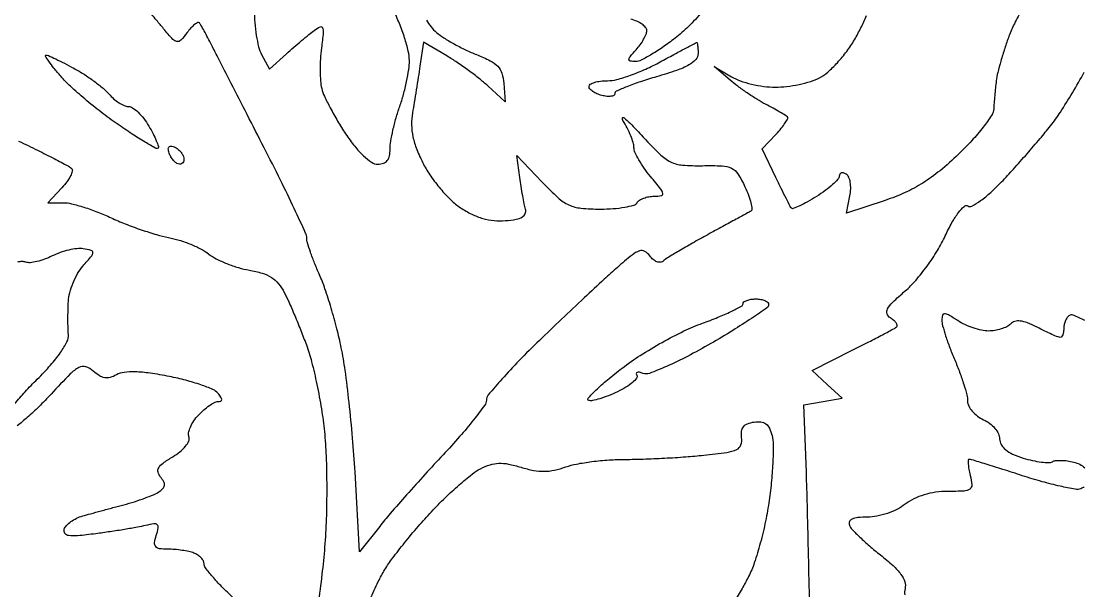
# Model space of a CAD drawing. Extents: x 0 to 102, y 0 to 135.
# Drawn here: x 80.16 to 94.14, y 66.54 to 74.05 of the extents above; entities that cross this region are included whole.
import ezdxf

# ---------------------------------------------------------------- set-up
doc = ezdxf.new("R2010")
doc.units = 0
doc.header["$MEASUREMENT"] = 0

msp = doc.modelspace()

# ---------------------------------------------------------------- linework, layer by layer
for points in [[(85.501252, 74.060941, 0.039065), (85.562121, 73.974658, 0.042582), (85.634091, 73.901554, 0.035143), (85.730053, 73.830428, 0.015122), (85.866999, 73.748832, 0.014876), (86.018634, 73.670399, 0.019036), (86.162841, 73.607803, -0.0242), (86.341429, 73.528082, -0.086129), (86.441534, 73.453537, -0.11326), (86.495868, 73.361507, -0.059057), (86.521133, 73.229992), (86.538766, 72.984883), (86.309633, 73.195377, 0.017963), (86.199797, 73.289232, 0.009482), (86.057263, 73.398086, 0.009423), (85.906979, 73.504112, 0.014353), (85.772263, 73.589865), (85.464026, 73.773859), (85.415959, 73.45528, -0.001306), (85.393929, 73.311812, -0.000808), (85.367325, 73.143303, -0.00081), (85.340506, 72.976934, -0.001458), (85.317894, 72.8406, 0.045587), (85.305702, 72.680838, 0.049048), (85.323325, 72.525499, 0.042537), (85.374085, 72.359055, 0.023169), (85.462698, 72.164483, 0.03372), (85.558713, 72.004704, 0.02385), (85.686465, 71.838803, 0.024184), (85.824441, 71.691365, 0.04591), (85.950906, 71.589426, 0.033508), (86.099264, 71.504546, 0.043358), (86.245635, 71.448442, 0.045767), (86.392705, 71.420478, 0.045136), (86.543106, 71.419543, 0.022626), (86.683736, 71.43782, 0.087196), (86.766229, 71.467787, 0.171384), (86.804151, 71.512002, 0.160429), (86.807212, 71.5716, -0.017624), (86.791246, 71.639304, -0.004902), (86.771026, 71.74644, -0.004942), (86.750515, 71.868228, -0.005167), (86.732737, 71.988601), (86.692951, 72.278703), (87.029276, 71.925151, 0.017703), (87.237161, 71.721562, 0.077113), (87.380345, 71.626595, 0.084451), (87.53914, 71.583806, 0.023681), (87.796708, 71.5716, 0.018265), (87.965638, 71.577773, 0.025057), (88.116536, 71.596451, 0.023487), (88.235962, 71.623185, 0.189737), (88.2801, 71.6562, -0.115102), (88.312392, 71.688662, -0.049473), (88.367472, 71.715949, -0.045409), (88.434544, 71.734536, -0.044927), (88.504113, 71.7408, 0.043167), (88.598218, 71.74894, 0.416315), (88.618972, 71.778682, 0.124893), (88.593124, 71.835307, 0.005694), (88.45682, 72.001091, -0.021277), (88.372982, 72.109796, -0.023931), (88.302137, 72.221166, -0.024137), (88.251533, 72.320677, -0.105938), (88.2378, 72.384767, 0.075588), (88.228268, 72.447461, 0.022149), (88.195126, 72.539375, 0.021701), (88.14813, 72.640839, 0.021714), (88.092525, 72.737827, -0.186182), (88.085904, 72.771203, -0.567), (88.102676, 72.777649, -0.033062), (88.191177, 72.698319, -0.007358), (88.331085, 72.550872, 0.012571), (88.574776, 72.299354, 0.077635), (88.720775, 72.19488, 0.097293), (88.877263, 72.151205, 0.025247), (89.139921, 72.143925, -0.015115), (89.400861, 72.14198, -0.105813), (89.523558, 72.110843, -0.136334), (89.608047, 72.035177, -0.031126), (89.702166, 71.865806, -0.020484), (89.750379, 71.753032, -0.032325), (89.781305, 71.652494, -0.034135), (89.794456, 71.573784, -0.296691), (89.778854, 71.543782, -0.003704), (89.736553, 71.520286, -0.000159), (89.58698, 71.438712, -0.000272), (89.409564, 71.342151, -0.000194), (89.2107, 71.234157, 0.004116), (89.010645, 71.123474, 0.005362), (88.829464, 71.0187, 0.004049), (88.679583, 70.92822, 0.048349), (88.625674, 70.887421, -0.162976), (88.588048, 70.870557, -0.113916), (88.541578, 70.876567, -0.087792), (88.49238, 70.905432, -0.058489), (88.447804, 70.953452, 0.106511), (88.379601, 71.014146, 0.216678), (88.30962, 71.020335, 0.086085), (88.212736, 70.966106, 0.009633), (88.018957, 70.802459, 0.006284), (87.847077, 70.647669, 0.001747), (87.581609, 70.40076, 0.001764), (87.283085, 70.119171, 0.00185), (86.991276, 69.839904, 0.007792), (86.723332, 69.573389, 0.011506), (86.497412, 69.330628, 0.006881), (86.317212, 69.122121, 0.176536), (86.292, 69.05294, -0.160586), (86.269279, 68.984021, -0.008186), (86.124163, 68.794422, -0.01238), (85.939542, 68.572729, -0.008602), (85.720639, 68.331236, 0.003804), (85.482513, 68.073548, 0.003413), (85.239496, 67.802833, 0.003422), (85.024713, 67.556888, 0.010713), (84.885041, 67.387519), (84.620804, 67.052737), (84.559936, 68.106619, 0.007068), (84.527829, 68.552857, 0.006035), (84.481668, 69.022208, 0.00609), (84.429335, 69.448027, 0.01717), (84.378963, 69.743599, 0.012445), (84.320712, 69.994618, 0.009442), (84.244839, 70.266864, 0.009562), (84.163888, 70.519748, 0.02189), (84.091029, 70.706104, -0.008954), (84.026766, 70.858709, -0.010998), (83.9725, 71.003467, -0.009543), (83.932118, 71.126317, -0.074764), (83.9232, 71.185624, 0.108075), (83.907889, 71.255633, 0.002294), (83.758055, 71.577893, 0.005195), (83.576444, 71.953672, 0.003466), (83.361004, 72.38042, -0.00018), (83.136392, 72.818161, -0.000219), (82.926463, 73.228092, -0.000184), (82.750148, 73.573069, -0.001547), (82.671184, 73.7289, 0.004341), (82.619664, 73.829177, 0.005561), (82.570417, 73.920533, 0.00435), (82.5277, 73.996148, 0.046642), (82.507363, 74.024867, 0.33734), (82.484914, 74.029669, 0.056232), (82.444862, 74.004984, 0.042302), (82.396239, 73.959757, 0.024386), (82.345422, 73.897967, -0.025208), (82.261931, 73.796785, -0.254429), (82.212036, 73.779571, -0.168402), (82.157646, 73.809267, -0.010425), (82.035089, 73.949985, 0.000022), (81.942555, 74.060804, 0.000008), (81.811531, 74.217701, 0.000008), (81.668242, 74.389272, 0.000009), (81.53325, 74.550898, -0.014905)], [(83.233818, 74.193908, 0.02391), (83.237987, 74.029055, 0.021502), (83.257778, 73.859349, 0.022069), (83.288826, 73.70868, 0.061087), (83.327841, 73.607903), (83.430735, 73.415644), (83.655817, 73.618803, -0.004472), (83.752295, 73.70433, -0.003752), (83.85607, 73.793321, -0.003786), (83.952111, 73.873198, -0.010401), (84.021455, 73.927619, -0.049691), (84.098385, 73.974289, -0.430684), (84.131869, 73.961404, -0.12462), (84.140995, 73.897626, -0.006876), (84.116751, 73.695848, 0.019137), (84.103054, 73.552201, 0.016177), (84.099324, 73.399619, 0.016482), (84.105026, 73.26019, 0.043045), (84.12098, 73.161245, 0.047276), (84.157027, 73.059467, 0.012453), (84.233786, 72.904451, 0.012529), (84.330415, 72.731594, 0.012559), (84.435506, 72.563935, 0.021956), (84.555472, 72.399028, 0.036059), (84.672419, 72.272208, 0.043218), (84.778329, 72.188747, 0.146286), (84.861772, 72.1638, 0.083113), (84.934706, 72.176008, 0.14162), (84.984873, 72.211299, 0.119521), (85.013771, 72.272928, 0.050178), (85.023, 72.364664, -0.041707), (85.031478, 72.466124, -0.013978), (85.060277, 72.612177, -0.013799), (85.101321, 72.772762, -0.01534), (85.1499, 72.9252, 0.018375), (85.19849, 73.08093, 0.014789), (85.239523, 73.251474, 0.015043), (85.268045, 73.411429, 0.036609), (85.2768, 73.530849, 0.057882), (85.262515, 73.653833, 0.019526), (85.214253, 73.828, 0.019125), (85.145379, 74.01809, 0.020795), (85.063875, 74.197012, 0.014709)], [(89.161719, 74.199445, -0.019524), (88.977268, 73.998467, -0.030027), (88.801253, 73.84121, -0.014487), (88.63478, 73.717221, -0.018138), (88.473184, 73.612519, -0.016523), (88.33367, 73.535285, -0.118692), (88.259391, 73.5174, -0.037676), (88.189517, 73.522673, -0.384769), (88.172626, 73.543325, -0.163342), (88.187092, 73.580305, -0.009713), (88.266988, 73.672111, 0.028263), (88.320573, 73.738504, 0.028939), (88.365871, 73.81001, 0.030225), (88.397636, 73.876379, 0.096789), (88.407, 73.9243, 0.177443), (88.391909, 73.965485, 0.062504), (88.344872, 74.008736, 0.052436), (88.276443, 74.047361, 0.04082), (88.1955, 74.07486, -0.030422)], [(93.354371, 74.205503, 0.014522), (93.254333, 74.015589, 0.024177), (93.182697, 73.849606, 0.010792), (93.126935, 73.690712, 0.009551), (93.075634, 73.522983, 0.009636), (93.035226, 73.37013, 0.028655), (93.015633, 73.2636, 0.005051), (93.004987, 73.171009, 0.003644), (92.994908, 73.067533, 0.00368), (92.986766, 72.969002, 0.00797), (92.982273, 72.893136, -0.136281), (92.954204, 72.806731, -0.018754), (92.842836, 72.651555, -0.020381), (92.693184, 72.474156, -0.015964), (92.517244, 72.293958, -0.019855), (92.27392, 72.07807, -0.031397), (92.047543, 71.915345, -0.033519), (91.814011, 71.789743, -0.027412), (91.549733, 71.686741), (91.040378, 71.51974), (91.085812, 71.74691, 0.041347), (91.09632, 71.838086, 0.049554), (91.090545, 71.924255, 0.057062), (91.070651, 71.993449, 0.157091), (91.038123, 72.031633, 0.06626), (91.002468, 72.047608, 0.139036), (90.972355, 72.047988, 0.191108), (90.952565, 72.033213, 0.13883), (90.945, 72.006493, -0.188736), (90.928345, 71.963941, -0.023904), (90.856713, 71.893527, -0.025344), (90.75956, 71.815227, -0.018528), (90.64445, 71.73805, -0.010803), (90.527247, 71.669068, -0.017309), (90.424074, 71.615911, -0.011464), (90.338795, 71.578012, -0.318971), (90.316281, 71.5831, -0.063056), (90.29959, 71.607234, -0.001936), (90.244086, 71.715101, -0.00378), (90.180024, 71.843175, -0.002603), (90.109293, 71.989213), (89.929923, 72.364526), (90.113495, 72.559929, 0.01676), (90.181303, 72.637136, 0.027503), (90.23269, 72.707296, 0.026476), (90.265732, 72.764443, 0.340186), (90.261484, 72.787207, 0.048397), (90.236307, 72.805709, 0.003508), (90.161799, 72.849366, 0.004885), (90.071904, 72.900032, 0.003675), (89.9721, 72.954052, -0.016996), (89.85957, 73.018894, -0.010291), (89.730726, 73.102816, -0.010306), (89.60611, 73.191502, -0.017814), (89.5068, 73.270951), (89.2953, 73.452879), (89.524973, 73.315939, 0.050663), (89.637659, 73.263383, 0.025372), (89.788694, 73.219226, 0.024898), (89.951093, 73.189017, 0.033546), (90.100225, 73.179, 0.030197), (90.250092, 73.188059, 0.022015), (90.414757, 73.21544, 0.022374), (90.569114, 73.255436, 0.044773), (90.685694, 73.303053, 0.062266), (90.793253, 73.376894, 0.025347), (90.920097, 73.501544, 0.024603), (91.044485, 73.650962, 0.028746), (91.146792, 73.804567, 0.017957), (91.231466, 73.961728, 0.018952), (91.30302, 74.121797, 0.018956)], [(90.552245, 66.444321, 0.000938), (90.539157, 67.07777, 0.000948), (90.524743, 67.667658, 0.002313), (90.511289, 68.102157), (90.4797, 68.989613), (90.731074, 69.033167), (90.982448, 69.076721), (90.785025, 69.260648), (90.587603, 69.444575), (91.125852, 69.714414, 0.002336), (91.334986, 69.820485, 0.003434), (91.517695, 69.91582, 0.001632), (91.672213, 69.998447, 0.063159), (91.70395, 70.021127, 0.280831), (91.709673, 70.041285, 0.089325), (91.695537, 70.070615, 0.05935), (91.664175, 70.104561, 0.034036), (91.61935, 70.13782, -0.167634), (91.576242, 70.192419, -0.213367), (91.581587, 70.255688, -0.077549), (91.649795, 70.343662, -0.011798), (91.815438, 70.49277, 0.03789), (91.953182, 70.63042, 0.020251), (92.10262, 70.819239, 0.020049), (92.240354, 71.025435, 0.029414), (92.342961, 71.217801, -0.018158), (92.431546, 71.393276, -0.035228), (92.516818, 71.525078, -0.044036), (92.591002, 71.607526, -0.33797), (92.639567, 71.612314, 0.271754), (92.694005, 71.611068, 0.027824), (92.807365, 71.682684, 0.028641), (92.942125, 71.790846, 0.018773), (93.084944, 71.929652, 0.006692), (93.242212, 72.098901, 0.004235), (93.421252, 72.300229, 0.004252), (93.59381, 72.501032, 0.007825), (93.730248, 72.667788, 0.022842), (93.861579, 72.850043, 0.010017), (94.019381, 73.10247, 0.009889), (94.17644, 73.377489, 0.013053)], [(80.123885, 72.468194, -0.003567), (80.373471, 72.347536, -0.005091), (80.593137, 72.23661, -0.002895), (80.776656, 72.140228, -0.074138), (80.821805, 72.106795, -0.264429), (80.83151, 72.071504, -0.054112), (80.808041, 72.008538, -0.04394), (80.76103, 71.932325, -0.028421), (80.694427, 71.852826), (80.509706, 71.6562), (80.714803, 71.655374, -0.059062), (80.821446, 71.642296, -0.016336), (80.984237, 71.596774, -0.016259), (81.166595, 71.532707, -0.016362), (81.344017, 71.457047, 0.015061), (81.530735, 71.376848, 0.011194), (81.741305, 71.299224, 0.011338), (81.943421, 71.234899, 0.025005), (82.100918, 71.197116, -0.029091), (82.242785, 71.161855, -0.021958), (82.393915, 71.107427, -0.022378), (82.531792, 71.043467, -0.046891), (82.631041, 70.979458, 0.049024), (82.730631, 70.915828, 0.023225), (82.869624, 70.853067, 0.022759), (83.022354, 70.800381, 0.029835), (83.166123, 70.76717, -0.032533), (83.335167, 70.727159, -0.068424), (83.457335, 70.670525, -0.07759), (83.549993, 70.588336, -0.053322), (83.627542, 70.470945, -0.014584), (83.686407, 70.348487, -0.00513), (83.763896, 70.169542, -0.005088), (83.845112, 69.97096, -0.005941), (83.918053, 69.780741, -0.025904), (83.987125, 69.559397, -0.011292), (84.056762, 69.259426, -0.011139), (84.116564, 68.93673, -0.014586), (84.155975, 68.63943, -0.016655), (84.178463, 68.31553, -0.008475), (84.186244, 67.907371, -0.00841), (84.180042, 67.485705, -0.012456), (84.15919, 67.11663, -0.008886), (84.123357, 66.756295, -0.0067), (84.071651, 66.361693, -0.006778)], [(80.071354, 69.003547, -0.016678), (80.208181, 69.162375, -0.012127), (80.370334, 69.330029, 0.017155), (80.544888, 69.514174, 0.029122), (80.67605, 69.681051, 0.033672), (80.760807, 69.822261, 0.138761), (80.780176, 69.919048, -0.013719), (80.775893, 70.003271, -0.005653), (80.774513, 70.117524, -0.005588), (80.77579, 70.240195, -0.007149), (80.779843, 70.353105, -0.052097), (80.797749, 70.468254, -0.032491), (80.841181, 70.597864, -0.032399), (80.901349, 70.721453, -0.049796), (80.970178, 70.818405, 0.006043), (81.087138, 70.955927, 0.168507), (81.103445, 70.999405, 0.352346), (81.08253, 71.026769, 0.022145), (80.975904, 71.047984, 0.066013), (80.893353, 71.049658, 0.028569), (80.784793, 71.031171, 0.027656), (80.669927, 70.998005, 0.032862), (80.566076, 70.953841, -0.028434), (80.466845, 70.910601, -0.030694), (80.365823, 70.880156, -0.032245), (80.276779, 70.865156, -0.11163), (80.219106, 70.872106, 0.094439), (80.169035, 70.879875, 0.05418), (80.108347, 70.87116, 0.051457)], [(94.185246, 70.102455, 0.01287), (94.031188, 70.172968, 0.243942), (93.979946, 70.169116, 0.098376), (93.951618, 70.142741, 0.052418), (93.927722, 70.101029, 0.04931), (93.911485, 70.051528, 0.054659), (93.906, 70.001507, -0.036313), (93.902605, 69.954819, -0.05486), (93.89234, 69.91541, -0.071857), (93.87732, 69.888423, -0.233998), (93.859499, 69.8796, -0.097044), (93.829923, 69.885395, -0.006569), (93.750482, 69.918992, -0.009225), (93.656396, 69.962334, -0.006777), (93.553678, 70.013699, 0.023803), (93.427504, 70.071512, 0.065634), (93.332954, 70.095753, 0.099946), (93.260285, 70.089976, 0.127391), (93.202559, 70.055999, -0.082262), (93.153329, 70.02076, -0.037488), (93.079694, 69.991166, -0.03581), (92.995576, 69.970971, -0.041031), (92.913203, 69.9642, -0.053568), (92.822538, 69.973942, -0.02763), (92.712425, 70.004335, -0.027112), (92.601427, 70.048511, -0.03678), (92.507123, 70.10083, 0.009899), (92.385015, 70.177427, 0.127388), (92.33377, 70.192554, 0.349388), (92.307081, 70.172739, 0.065067), (92.2986, 70.107844, 0.066567), (92.308402, 70.034545, 0.011566), (92.348302, 69.900351, 0.012389), (92.403023, 69.744128, 0.010817), (92.4678, 69.5835, -0.012323), (92.532572, 69.42148, -0.013445), (92.587298, 69.26107, -0.012979), (92.626751, 69.121737, -0.062576), (92.637, 69.040166, 0.118942), (92.65243, 68.976218, 0.059736), (92.699128, 68.906905, 0.054281), (92.767609, 68.843091, 0.053591), (92.8485, 68.795193, -0.056434), (92.929386, 68.746678, -0.055518), (92.997872, 68.681069, -0.060555), (93.0445, 68.609112, -0.113991), (93.06, 68.542008, 0.128994), (93.079758, 68.466698, 0.094083), (93.135801, 68.400263, 0.066646), (93.231363, 68.341761, 0.029622), (93.370059, 68.290029, 0.019007), (93.494305, 68.257007, 0.024139), (93.611202, 68.23652, 0.023292), (93.708243, 68.228872, 0.147467), (93.755567, 68.241499, -0.112508), (93.798248, 68.256094, -0.031015), (93.869569, 68.259193, -0.029677), (93.953045, 68.252674, -0.027166), (94.037708, 68.236253, -0.054874), (94.116756, 68.2069, -0.062783), (94.183684, 68.162032, -0.072547)], [(82.9503, 66.449, -0.01187), (82.804469, 66.591416, -0.016544), (82.681431, 66.726052, -0.012959), (82.58738, 66.842018, -0.165359), (82.5696, 66.894311, 0.125463), (82.559779, 66.932836, 0.064092), (82.530291, 66.973513, 0.057507), (82.486959, 67.010059, 0.054893), (82.435781, 67.036449, 0.038055), (82.369716, 67.056187, 0.016532), (82.279501, 67.072716, 0.016247), (82.181992, 67.084043, 0.020792), (82.09168, 67.0878, -0.030642), (81.980572, 67.094616, -0.18869), (81.931096, 67.121358, -0.215089), (81.916571, 67.172143, -0.040564), (81.938756, 67.26852, 0.027621), (81.964533, 67.368593, 0.261042), (81.951348, 67.40922, 0.228867), (81.907982, 67.42246, 0.021842), (81.796407, 67.40015, -0.015051), (81.689962, 67.377358, -0.004169), (81.521612, 67.348028, -0.004206), (81.330344, 67.317997, -0.004395), (81.141373, 67.291648, -0.008384), (80.9003, 67.264295, -0.059172), (80.782563, 67.266885, -0.205625), (80.73335, 67.296774, -0.239454), (80.725286, 67.350368, -0.1097), (80.754872, 67.399812, -0.047026), (80.813097, 67.450781, -0.0435), (80.887937, 67.495453, -0.043973), (80.969113, 67.526313, -0.001757), (81.070895, 67.55469, -0.000669), (81.213008, 67.593568, -0.000662), (81.367549, 67.635404, -0.000811), (81.5121, 67.67408, 0.011366), (81.650563, 67.714277, 0.011435), (81.786774, 67.760649, 0.01131), (81.903534, 67.806425, 0.044317), (81.97196, 67.842468, 0.054814), (82.026313, 67.886684, 0.165068), (82.046872, 67.929118, 0.157116), (82.037834, 67.976704, 0.048374), (81.996317, 68.037906, -0.109206), (81.96259, 68.103461, -0.200964), (81.970766, 68.16189, -0.105325), (82.027726, 68.223582, -0.020456), (82.15569, 68.306412, 0.036231), (82.251321, 68.372682, 0.05109), (82.324956, 68.445601, 0.062933), (82.368338, 68.514415, 0.203542), (82.370199, 68.567278, -0.143265), (82.365728, 68.621798, -0.051271), (82.389405, 68.696943, -0.045682), (82.433987, 68.778748, -0.039956), (82.494512, 68.85512, -0.025158), (82.5649, 68.923437, -0.028725), (82.638873, 68.981172, -0.029738), (82.706364, 69.022165, -0.122197), (82.752454, 69.0336, 0.092208), (82.788727, 69.040347, 0.310841), (82.801649, 69.059224, 0.148813), (82.791693, 69.091646, 0.024836), (82.752179, 69.144379, 0.120133), (82.685884, 69.193631, 0.017199), (82.526756, 69.254518, 0.018717), (82.329816, 69.314063, 0.014994), (82.113885, 69.363756, 0.012408), (81.856336, 69.408337, 0.028773), (81.661079, 69.425771, 0.038642), (81.5143, 69.419055, 0.097113), (81.412967, 69.385858, -0.060149), (81.331337, 69.352299, -0.108116), (81.259358, 69.348372, -0.099145), (81.188112, 69.37507, -0.044876), (81.108167, 69.435325, 0.104465), (81.008819, 69.493187, 0.207299), (80.919739, 69.485185, 0.075003), (80.804145, 69.397651, 0.006735), (80.553104, 69.133245, -0.011522), (80.390701, 68.965442, -0.016162), (80.237633, 68.823876, -0.012424), (80.105844, 68.715279, -0.167637)], [(84.760224, 66.430232, -0.009171), (84.866652, 66.660455, -0.024386), (84.953484, 66.819353, -0.023636), (85.055483, 66.969684, -0.008753), (85.212557, 67.171687, -0.008652), (85.3919, 67.386466, -0.010319), (85.568562, 67.582418, -0.011962), (85.747542, 67.763983, -0.012207), (85.933823, 67.935524, -0.012046), (86.102635, 68.076482, -0.048634), (86.215151, 68.149308, -0.043052), (86.34061, 68.201055, -0.067663), (86.455348, 68.220753, -0.05863), (86.582533, 68.210273, -0.024615), (86.749244, 68.16796, 0.027717), (86.914109, 68.127201, 0.048539), (87.054015, 68.114584, 0.050916), (87.189062, 68.129335, 0.03412), (87.338546, 68.17212, -0.040302), (87.479758, 68.210657, -0.014846), (87.683923, 68.242801, -0.014604), (87.909964, 68.264857, -0.017017), (88.125646, 68.2722, 0.008395), (88.358851, 68.276116, 0.004821), (88.639768, 68.288265, 0.004815), (88.921895, 68.305919, 0.008005), (89.159209, 68.326888, 0.008275), (89.464308, 68.363891, 0.074924), (89.592736, 68.40177, 0.199681), (89.647795, 68.462041, 0.121125), (89.658069, 68.559538, -0.064052), (89.657382, 68.643743, -0.139113), (89.682126, 68.70289, -0.133345), (89.735136, 68.741784, -0.056716), (89.82106, 68.764142, -0.063617), (89.912556, 68.76544, -0.13294), (89.978278, 68.739403, -0.122125), (90.025382, 68.681888, -0.049356), (90.059877, 68.585762, -0.061292), (90.07453, 68.467691, -0.011609), (90.06971, 68.250377, -0.012241), (90.051863, 67.995361, -0.010963), (90.021093, 67.731931, -0.017227), (89.973208, 67.457339, -0.01428), (89.903918, 67.168779, -0.014521), (89.82511, 66.907796, -0.03721), (89.74892, 66.725911, -0.01241), (89.664225, 66.569353, -0.008237), (89.55971, 66.393877, -0.008293)], [(94.174628, 67.911275, -0.089117), (94.131447, 67.885145, -0.136492), (94.056549, 67.878001, -0.010695), (93.85802, 67.917748, -0.013939), (93.619995, 67.977731, -0.010198), (93.359248, 68.057001, 0.001699), (93.103642, 68.139479, 0.00261), (92.881708, 68.208985, 0.000869), (92.68948, 68.267723, 0.073838), (92.65933, 68.2722, 0.39381), (92.646488, 68.260229, 0.032205), (92.646198, 68.210072, 0.029775), (92.6543, 68.141811, 0.017059), (92.67174, 68.0607, -0.041078), (92.692361, 67.935935, -0.263358), (92.666474, 67.879983, -0.145368), (92.591616, 67.85403, -0.011253), (92.377006, 67.8492, 0.034767), (92.216406, 67.838019, 0.038262), (92.064107, 67.804681, 0.040623), (91.927579, 67.751226, 0.053082), (91.814085, 67.68, -0.052191), (91.711191, 67.615171, -0.032484), (91.57932, 67.560502, -0.032384), (91.440647, 67.523121, -0.04968), (91.316946, 67.5108, 0.022772), (91.191615, 67.505089, 0.081861), (91.114392, 67.485006, 0.181202), (91.07972, 67.450959, 0.210219), (91.078729, 67.40505, 0.09151), (91.115555, 67.348266, 0.012089), (91.217039, 67.246096, 0.013691), (91.344882, 67.130016, 0.011093), (91.488037, 67.012431, -0.01856), (91.654722, 66.871298, -0.050126), (91.758132, 66.755963, -0.076708), (91.809344, 66.657028, -0.146105), (91.812396, 66.568281, 0.100667), (91.807881, 66.486454, 0.24573)]]:
    msp.add_lwpolyline(points, format="xyb")
for points in [[(89.06265, 73.766726, -0.409313), (89.070969, 73.761411, -0.020007), (89.077587, 73.726086, -0.022962), (89.082282, 73.678953, -0.013344), (89.0838, 73.622093, -0.187555), (89.052972, 73.542801, -0.080317), (88.962311, 73.471136, -0.045005), (88.800149, 73.398978, -0.012449), (88.5339, 73.315503, 0.010418), (88.323124, 73.250358, 0.016432), (88.145533, 73.184836, 0.010569), (88.004706, 73.124054, 0.293575), (87.984, 73.091829, -0.274851), (87.971007, 73.069979, -0.092493), (87.934297, 73.058081, -0.06117), (87.879652, 73.057711, -0.035105), (87.8148, 73.069887, -0.038887), (87.75004, 73.092324, -0.050447), (87.695302, 73.123089, -0.059916), (87.65755, 73.157048, -0.181596), (87.6456, 73.188867, -0.266478), (87.662104, 73.217635, -0.057483), (87.716715, 73.241647, -0.045652), (87.79494, 73.258171, -0.029241), (87.887693, 73.2636, 0.066107), (88.011084, 73.279985, 0.019766), (88.19258, 73.33684, 0.019445), (88.393351, 73.417492, 0.019908), (88.585643, 73.512926, -0.00112), (88.761906, 73.608819, -0.00176), (88.913805, 73.690327, -0.00043), (89.047016, 73.761057, -0.069811)], [(80.485994, 73.602, -0.10593), (80.517394, 73.595272, -0.005246), (80.613884, 73.550711, -0.008275), (80.727858, 73.494288, -0.00587), (80.853877, 73.4274, -0.018169), (80.986623, 73.348539, -0.015396), (81.121012, 73.255972, -0.015671), (81.238282, 73.163959, -0.041352), (81.314161, 73.089, 0.036906), (81.376492, 73.026321, 0.03663), (81.447509, 72.973316, 0.039073), (81.516431, 72.936568, 0.103299), (81.57087, 72.9252, -0.152593), (81.625863, 72.908017, -0.040236), (81.698027, 72.848926, -0.03699), (81.773242, 72.76493, -0.030706), (81.840502, 72.665543, -0.013444), (81.897002, 72.563742, -0.020934), (81.939549, 72.47288, -0.016346), (81.96787, 72.398401, -0.286495), (81.962293, 72.374293, -0.337645), (81.936343, 72.370791, -0.004759), (81.791519, 72.45499, -0.010915), (81.621338, 72.561203, -0.006697), (81.4253, 72.69337, -0.012854), (81.214135, 72.848076, -0.010692), (80.997573, 73.022982, -0.010837), (80.806102, 73.191744, -0.028565), (80.678918, 73.323021, -0.009277), (80.589848, 73.430087, -0.017583), (80.522841, 73.52005, -0.016086), (80.478511, 73.588779, -0.583058)], [(82.162405, 72.398232, -0.068602), (82.203343, 72.378013, -0.047417), (82.243234, 72.345057, -0.047422), (82.276197, 72.30518, -0.068669), (82.296412, 72.264263, -0.075908), (82.303012, 72.225869, -0.118903), (82.2958, 72.193311, -0.144673), (82.27606, 72.171781, -0.136183), (82.247301, 72.1638, -0.13514), (82.211919, 72.173541, -0.062067), (82.173865, 72.203153, -0.054888), (82.139086, 72.246525, -0.049992), (82.113294, 72.297769, -0.045328), (82.098061, 72.351591, -0.161356), (82.10281, 72.386626, -0.257062), (82.12498, 72.402216, -0.108271)], [(89.8452, 70.3872, -0.041858), (89.909979, 70.381767, -0.06142), (89.964698, 70.365438, -0.080707), (90.001816, 70.341448, -0.212087), (90.0144, 70.313115, -0.244064), (89.992393, 70.270716, -0.005046), (89.78978, 70.131157, -0.010614), (89.542824, 69.972221, -0.006796), (89.249736, 69.797717, -0.010841), (88.94289, 69.629387, -0.016534), (88.668986, 69.498085, -0.012782), (88.44241, 69.405379, -0.184353), (88.357042, 69.405532, 0.036241), (88.310697, 69.419562, 0.130626), (88.280118, 69.418391, 0.314773), (88.268899, 69.40402, 0.152797), (88.27496, 69.380316, -0.312346), (88.272984, 69.342277, -0.051657), (88.21953, 69.286108, -0.041168), (88.133096, 69.223791, -0.024831), (88.021741, 69.164007, -0.016547), (87.901231, 69.111633, -0.02095), (87.786552, 69.071712, -0.019526), (87.689735, 69.046572, -0.134999), (87.641205, 69.049165, -0.541359), (87.63352, 69.078443, -0.016695), (87.737208, 69.185571, -0.018834), (87.887608, 69.320347, -0.01015), (88.082284, 69.475438, -0.021467), (88.321319, 69.642316, -0.014245), (88.608605, 69.813767, -0.01435), (88.897642, 69.964562, -0.026962), (89.140366, 70.066688, 0.009941), (89.345665, 70.144956, 0.01555), (89.518657, 70.221218, 0.009687), (89.656341, 70.290411, 0.278305), (89.676, 70.322993, -0.234817), (89.688232, 70.347602, -0.071511), (89.725702, 70.368339, -0.054621), (89.780399, 70.382513, -0.03612)]]:
    msp.add_lwpolyline(points, format="xyb", close=True)

doc.saveas('drawing.dxf')
